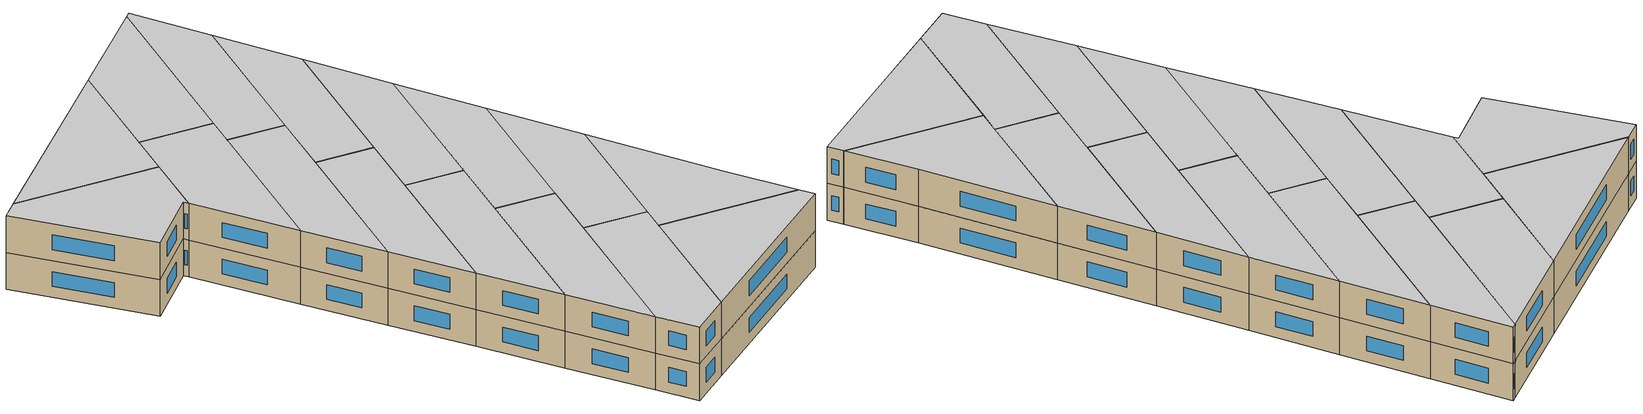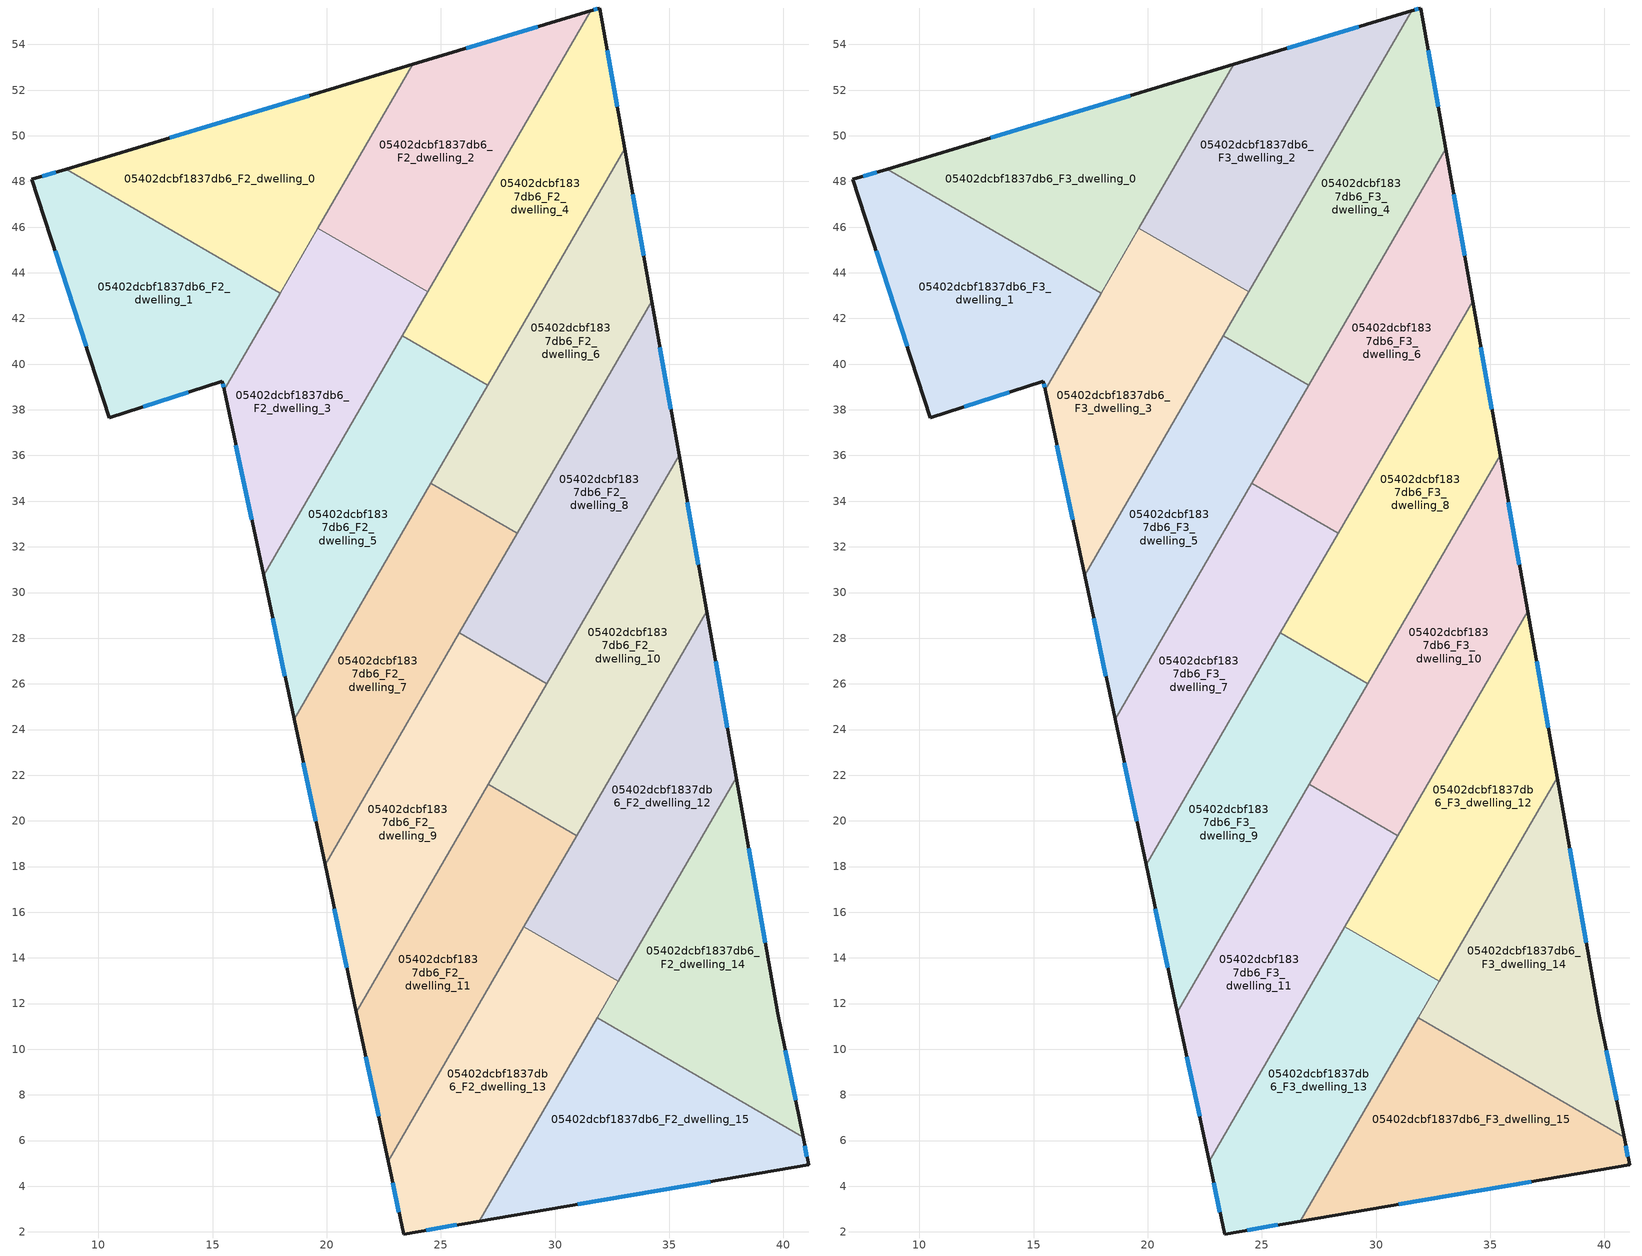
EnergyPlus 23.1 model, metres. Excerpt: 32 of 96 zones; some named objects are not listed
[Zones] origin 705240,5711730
05402dcbf1837db6_F2_dwelling_0
 floor to 05402dcbf1837db6_F1_dwelling_0 (EU_floor_Construction): 23.76,53.12 17.96,43.11 8.59,48.54 z6
 wall outside (EU_wall_Construction): 23.76,53.12 8.59,48.54 z6:9
 wall to 05402dcbf1837db6_F2_dwelling_1 (EU_wall_Construction): 8.59,48.54 17.96,43.11 z6:9
 wall to 05402dcbf1837db6_F2_dwelling_2 (EU_wall_Construction): 19.61,45.95 23.76,53.12 z6:9
 wall to 05402dcbf1837db6_F2_dwelling_3 (EU_wall_Construction): 17.96,43.11 19.61,45.95 z6:9
 window (EU_Window_Construction): 19.22,51.75 13.13,49.91 z6.9:8.1
05402dcbf1837db6_F2_dwelling_1
 floor to 05402dcbf1837db6_F1_dwelling_1 (EU_floor_Construction): 17.96,43.11 15.5,38.87 15.42,39.25 10.47,37.66 7.08,48.09 8.59,48.54 z6
 wall outside (EU_wall_Construction): 8.59,48.54 7.08,48.09 10.47,37.66 15.42,39.25 15.5,38.87 z6:9
 wall to 05402dcbf1837db6_F2_dwelling_3 (EU_wall_Construction): 15.5,38.87 17.96,43.11 z6:9
 window (EU_Window_Construction): 11.96,38.13 13.94,38.77 / 8.1,44.96 9.46,40.78 / 8.14,48.41 7.53,48.22 / 15.45,39.14 15.48,38.99 z6.9:8.1
05402dcbf1837db6_F2_dwelling_10
 floor to 05402dcbf1837db6_F1_dwelling_10 (EU_floor_Construction): 35.43,36.01 36.64,29.17 30.95,19.36 27.07,21.6 z6
 wall outside (EU_wall_Construction): 36.64,29.17 35.43,36.01 z6:9
 wall to 05402dcbf1837db6_F2_dwelling_11 (EU_wall_Construction): 27.07,21.6 30.95,19.36 z6:9
 wall to 05402dcbf1837db6_F2_dwelling_12 (EU_wall_Construction): 30.95,19.36 36.64,29.17 z6:9
 wall to 05402dcbf1837db6_F2_dwelling_8 (EU_wall_Construction): 35.43,36.01 29.63,26.01 z6:9
 wall to 05402dcbf1837db6_F2_dwelling_9 (EU_wall_Construction): 29.63,26.01 27.08,21.6 z6:9
 window (EU_Window_Construction): 36.28,31.22 35.79,33.96 z6.9:8.1
05402dcbf1837db6_F2_dwelling_11
 floor to 05402dcbf1837db6_F1_dwelling_11 (EU_floor_Construction): 30.95,19.36 22.68,5.1 21.3,11.63 27.07,21.6 z6
 wall outside (EU_wall_Construction): 21.3,11.63 22.68,5.1 z6:9
 wall to 05402dcbf1837db6_F2_dwelling_9 (EU_wall_Construction): 27.07,21.6 21.3,11.63 z6:9
 wall to 05402dcbf1837db6_F2_dwelling_13 (EU_wall_Construction): 22.68,5.1 28.63,15.36 z6:9
 wall to 05402dcbf1837db6_F2_dwelling_12 (EU_wall_Construction): 28.63,15.36 30.95,19.35 z6:9
 window (EU_Window_Construction): 21.71,9.67 22.27,7.05 z6.9:8.1
05402dcbf1837db6_F2_dwelling_12
 floor to 05402dcbf1837db6_F1_dwelling_12 (EU_floor_Construction): 36.64,29.17 37.93,21.89 32.76,12.96 28.63,15.36 z6
 wall outside (EU_wall_Construction): 37.93,21.89 36.64,29.17 z6:9
 wall to 05402dcbf1837db6_F2_dwelling_13 (EU_wall_Construction): 28.63,15.36 32.76,12.96 z6:9
 wall to 05402dcbf1837db6_F2_dwelling_14 (EU_wall_Construction): 32.76,12.96 37.93,21.89 z6:9
 window (EU_Window_Construction): 37.54,24.07 37.03,26.99 z6.9:8.1
05402dcbf1837db6_F2_dwelling_13
 floor to 05402dcbf1837db6_F1_dwelling_13 (EU_floor_Construction): 32.76,12.96 26.68,2.47 23.36,1.91 22.68,5.1 28.63,15.36 z6
 wall outside (EU_wall_Construction): 22.68,5.1 23.36,1.91 26.68,2.47 z6:9
 wall to 05402dcbf1837db6_F2_dwelling_15 (EU_wall_Construction): 26.68,2.47 31.83,11.37 z6:9
 wall to 05402dcbf1837db6_F2_dwelling_14 (EU_wall_Construction): 31.83,11.37 32.76,12.96 z6:9
 window (EU_Window_Construction): 22.89,4.14 23.16,2.86 / 24.35,2.08 25.68,2.3 z6.9:8.1
05402dcbf1837db6_F2_dwelling_14
 floor to 05402dcbf1837db6_F1_dwelling_14 (EU_floor_Construction): 37.93,21.89 39.76,11.58 40.86,6.14 31.83,11.37 z6
 wall outside (EU_wall_Construction): 40.86,6.14 39.76,11.58 37.93,21.89 z6:9
 wall to 05402dcbf1837db6_F2_dwelling_15 (EU_wall_Construction): 31.83,11.37 40.86,6.14 z6:9
 window (EU_Window_Construction): 40.53,7.77 40.09,9.95 / 39.21,14.67 38.48,18.8 z6.9:8.1
05402dcbf1837db6_F2_dwelling_15
 floor to 05402dcbf1837db6_F1_dwelling_15 (EU_floor_Construction): 40.86,6.14 41.1,4.93 26.68,2.47 31.83,11.37 z6
 wall outside (EU_wall_Construction): 26.68,2.47 41.1,4.93 40.86,6.14 z6:9
 window (EU_Window_Construction): 41.03,5.29 40.93,5.78 / 30.99,3.21 36.78,4.19 z6.9:8.1
05402dcbf1837db6_F2_dwelling_2
 floor to 05402dcbf1837db6_F1_dwelling_2 (EU_floor_Construction): 31.56,55.48 24.42,43.16 19.61,45.95 23.76,53.12 z6
 wall outside (EU_wall_Construction): 31.56,55.48 23.76,53.12 z6:9
 wall to 05402dcbf1837db6_F2_dwelling_3 (EU_wall_Construction): 19.61,45.95 24.42,43.16 z6:9
 wall to 05402dcbf1837db6_F2_dwelling_4 (EU_wall_Construction): 24.42,43.16 31.56,55.48 z6:9
 window (EU_Window_Construction): 29.23,54.77 26.1,53.83 z6.9:8.1
05402dcbf1837db6_F2_dwelling_3
 floor to 05402dcbf1837db6_F1_dwelling_3 (EU_floor_Construction): 24.42,43.16 17.23,30.75 15.5,38.87 19.61,45.95 z6
 wall outside (EU_wall_Construction): 15.5,38.87 17.23,30.75 z6:9
 wall to 05402dcbf1837db6_F2_dwelling_5 (EU_wall_Construction): 17.23,30.75 23.31,41.24 z6:9
 wall to 05402dcbf1837db6_F2_dwelling_4 (EU_wall_Construction): 23.31,41.24 24.42,43.16 z6:9
 window (EU_Window_Construction): 16.02,36.44 16.71,33.18 z6.9:8.1
05402dcbf1837db6_F2_dwelling_4
 floor to 05402dcbf1837db6_F1_dwelling_4 (EU_floor_Construction): 31.96,55.6 33.05,49.43 27.05,39.07 23.31,41.24 31.56,55.48 z6
 wall outside (EU_wall_Construction): 33.05,49.43 31.96,55.6 31.56,55.48 z6:9
 wall to 05402dcbf1837db6_F2_dwelling_5 (EU_wall_Construction): 23.31,41.24 27.05,39.07 z6:9
 wall to 05402dcbf1837db6_F2_dwelling_6 (EU_wall_Construction): 27.05,39.07 33.05,49.43 z6:9
 window (EU_Window_Construction): 32.72,51.28 32.28,53.75 / 31.84,55.56 31.68,55.51 z6.9:8.1
05402dcbf1837db6_F2_dwelling_5
 floor to 05402dcbf1837db6_F1_dwelling_5 (EU_floor_Construction): 27.05,39.07 18.57,24.45 17.23,30.75 23.31,41.24 z6
 wall outside (EU_wall_Construction): 17.23,30.75 18.57,24.45 z6:9
 wall to 05402dcbf1837db6_F2_dwelling_7 (EU_wall_Construction): 18.57,24.45 24.55,34.78 z6:9
 wall to 05402dcbf1837db6_F2_dwelling_6 (EU_wall_Construction): 24.56,34.78 27.05,39.07 z6:9
 window (EU_Window_Construction): 17.63,28.87 18.17,26.34 z6.9:8.1
05402dcbf1837db6_F2_dwelling_6
 floor to 05402dcbf1837db6_F1_dwelling_6 (EU_floor_Construction): 33.05,49.43 34.23,42.76 28.33,32.59 24.56,34.78 z6
 wall outside (EU_wall_Construction): 34.23,42.76 33.05,49.43 z6:9
 wall to 05402dcbf1837db6_F2_dwelling_7 (EU_wall_Construction): 24.56,34.78 28.33,32.59 z6:9
 wall to 05402dcbf1837db6_F2_dwelling_8 (EU_wall_Construction): 28.33,32.59 34.23,42.76 z6:9
 window (EU_Window_Construction): 33.88,44.76 33.4,47.43 z6.9:8.1
05402dcbf1837db6_F2_dwelling_7
 floor to 05402dcbf1837db6_F1_dwelling_7 (EU_floor_Construction): 28.33,32.59 19.92,18.08 18.57,24.45 24.56,34.78 z6
 wall outside (EU_wall_Construction): 18.57,24.45 19.92,18.08 z6:9
 wall to 05402dcbf1837db6_F2_dwelling_9 (EU_wall_Construction): 19.92,18.08 25.81,28.23 z6:9
 wall to 05402dcbf1837db6_F2_dwelling_8 (EU_wall_Construction): 25.81,28.23 28.33,32.59 z6:9
 window (EU_Window_Construction): 18.98,22.54 19.52,19.99 z6.9:8.1
05402dcbf1837db6_F2_dwelling_8
 floor to 05402dcbf1837db6_F1_dwelling_8 (EU_floor_Construction): 34.23,42.76 35.43,36.01 29.63,26.01 25.81,28.23 z6
 wall outside (EU_wall_Construction): 35.43,36.01 34.23,42.76 z6:9
 wall to 05402dcbf1837db6_F2_dwelling_9 (EU_wall_Construction): 25.81,28.23 29.63,26.01 z6:9
 window (EU_Window_Construction): 35.07,38.03 34.59,40.74 z6.9:8.1
05402dcbf1837db6_F2_dwelling_9
 floor to 05402dcbf1837db6_F1_dwelling_9 (EU_floor_Construction): 29.63,26.01 21.3,11.63 19.92,18.08 25.81,28.23 z6
 wall outside (EU_wall_Construction): 19.92,18.08 21.3,11.63 z6:9
 window (EU_Window_Construction): 20.33,16.15 20.88,13.56 z6.9:8.1
05402dcbf1837db6_F3_dwelling_0
 floor to 05402dcbf1837db6_F2_dwelling_0 (EU_floor_Construction): 23.76,53.12 17.96,43.11 8.59,48.54 z9
 wall outside (EU_wall_Construction): 23.76,53.12 8.59,48.54 z9:12
 wall to 05402dcbf1837db6_F3_dwelling_1 (EU_wall_Construction): 8.59,48.54 17.96,43.11 z9:12
 wall to 05402dcbf1837db6_F3_dwelling_2 (EU_wall_Construction): 19.61,45.95 23.76,53.12 z9:12
 wall to 05402dcbf1837db6_F3_dwelling_3 (EU_wall_Construction): 17.96,43.11 19.61,45.95 z9:12
 window (EU_Window_Construction): 19.22,51.75 13.13,49.91 z9.9:11.1
 ceiling to 05402dcbf1837db6_F4_dwelling_0 (EU_floor_Construction): 17.96,43.11 23.76,53.12 8.59,48.54 z12
05402dcbf1837db6_F3_dwelling_1
 floor to 05402dcbf1837db6_F2_dwelling_1 (EU_floor_Construction): 17.96,43.11 15.5,38.87 15.42,39.25 10.47,37.66 7.08,48.09 8.59,48.54 z9
 wall outside (EU_wall_Construction): 8.59,48.54 7.08,48.09 10.47,37.66 15.42,39.25 15.5,38.87 z9:12
 wall to 05402dcbf1837db6_F3_dwelling_3 (EU_wall_Construction): 15.5,38.87 17.96,43.11 z9:12
 window (EU_Window_Construction): 11.96,38.13 13.94,38.77 / 8.1,44.96 9.46,40.78 / 8.14,48.41 7.53,48.22 / 15.45,39.14 15.48,38.99 z9.9:11.1
 ceiling to 05402dcbf1837db6_F4_dwelling_1 (EU_floor_Construction): 15.5,38.87 17.96,43.11 8.59,48.54 7.08,48.09 10.47,37.66 15.42,39.25 z12
05402dcbf1837db6_F3_dwelling_10
 floor to 05402dcbf1837db6_F2_dwelling_10 (EU_floor_Construction): 35.43,36.01 36.64,29.17 30.95,19.36 27.07,21.6 z9
 wall outside (EU_wall_Construction): 36.64,29.17 35.43,36.01 z9:12
 wall to 05402dcbf1837db6_F3_dwelling_11 (EU_wall_Construction): 27.07,21.6 30.95,19.36 z9:12
 wall to 05402dcbf1837db6_F3_dwelling_12 (EU_wall_Construction): 30.95,19.36 36.64,29.17 z9:12
 wall to 05402dcbf1837db6_F3_dwelling_8 (EU_wall_Construction): 35.43,36.01 29.63,26.01 z9:12
 wall to 05402dcbf1837db6_F3_dwelling_9 (EU_wall_Construction): 29.63,26.01 27.08,21.6 z9:12
 window (EU_Window_Construction): 36.28,31.22 35.79,33.96 z9.9:11.1
 ceiling to 05402dcbf1837db6_F4_dwelling_10 (EU_floor_Construction): 30.95,19.36 36.64,29.17 35.43,36.01 27.07,21.6 z12
05402dcbf1837db6_F3_dwelling_11
 floor to 05402dcbf1837db6_F2_dwelling_11 (EU_floor_Construction): 30.95,19.36 22.68,5.1 21.3,11.63 27.07,21.6 z9
 wall outside (EU_wall_Construction): 21.3,11.63 22.68,5.1 z9:12
 wall to 05402dcbf1837db6_F3_dwelling_9 (EU_wall_Construction): 27.07,21.6 21.3,11.63 z9:12
 wall to 05402dcbf1837db6_F3_dwelling_13 (EU_wall_Construction): 22.68,5.1 28.63,15.36 z9:12
 wall to 05402dcbf1837db6_F3_dwelling_12 (EU_wall_Construction): 28.63,15.36 30.95,19.35 z9:12
 window (EU_Window_Construction): 21.71,9.67 22.27,7.05 z9.9:11.1
 ceiling to 05402dcbf1837db6_F4_dwelling_11 (EU_floor_Construction): 22.68,5.1 30.95,19.36 27.07,21.6 21.3,11.63 z12
05402dcbf1837db6_F3_dwelling_12
 floor to 05402dcbf1837db6_F2_dwelling_12 (EU_floor_Construction): 36.64,29.17 37.93,21.89 32.76,12.96 28.63,15.36 z9
 wall outside (EU_wall_Construction): 37.93,21.89 36.64,29.17 z9:12
 wall to 05402dcbf1837db6_F3_dwelling_13 (EU_wall_Construction): 28.63,15.36 32.76,12.96 z9:12
 wall to 05402dcbf1837db6_F3_dwelling_14 (EU_wall_Construction): 32.76,12.96 37.93,21.89 z9:12
 window (EU_Window_Construction): 37.54,24.07 37.03,26.99 z9.9:11.1
 ceiling to 05402dcbf1837db6_F4_dwelling_12 (EU_floor_Construction): 32.76,12.96 37.93,21.89 36.64,29.17 28.63,15.36 z12
05402dcbf1837db6_F3_dwelling_13
 floor to 05402dcbf1837db6_F2_dwelling_13 (EU_floor_Construction): 32.76,12.96 26.68,2.47 23.36,1.91 22.68,5.1 28.63,15.36 z9
 wall outside (EU_wall_Construction): 22.68,5.1 23.36,1.91 26.68,2.47 z9:12
 wall to 05402dcbf1837db6_F3_dwelling_15 (EU_wall_Construction): 26.68,2.47 31.83,11.37 z9:12
 wall to 05402dcbf1837db6_F3_dwelling_14 (EU_wall_Construction): 31.83,11.37 32.76,12.96 z9:12
 window (EU_Window_Construction): 22.89,4.14 23.16,2.86 / 24.35,2.08 25.68,2.3 z9.9:11.1
 ceiling to 05402dcbf1837db6_F4_dwelling_13 (EU_floor_Construction): 26.68,2.47 32.76,12.96 28.63,15.36 22.68,5.1 23.36,1.91 z12
05402dcbf1837db6_F3_dwelling_14
 floor to 05402dcbf1837db6_F2_dwelling_14 (EU_floor_Construction): 37.93,21.89 39.76,11.58 40.86,6.14 31.83,11.37 z9
 wall outside (EU_wall_Construction): 40.86,6.14 39.76,11.58 37.93,21.89 z9:12
 wall to 05402dcbf1837db6_F3_dwelling_15 (EU_wall_Construction): 31.83,11.37 40.86,6.14 z9:12
 window (EU_Window_Construction): 40.53,7.77 40.09,9.95 / 39.21,14.67 38.48,18.8 z9.9:11.1
 ceiling to 05402dcbf1837db6_F4_dwelling_14 (EU_floor_Construction): 40.86,6.14 39.76,11.58 37.93,21.89 31.83,11.37 z12
05402dcbf1837db6_F3_dwelling_15
 floor to 05402dcbf1837db6_F2_dwelling_15 (EU_floor_Construction): 40.86,6.14 41.1,4.93 26.68,2.47 31.83,11.37 z9
 wall outside (EU_wall_Construction): 26.68,2.47 41.1,4.93 40.86,6.14 z9:12
 window (EU_Window_Construction): 41.03,5.29 40.93,5.78 / 30.99,3.21 36.78,4.19 z9.9:11.1
 ceiling to 05402dcbf1837db6_F4_dwelling_15 (EU_floor_Construction): 41.1,4.93 40.86,6.14 31.83,11.37 26.68,2.47 z12
05402dcbf1837db6_F3_dwelling_2
 floor to 05402dcbf1837db6_F2_dwelling_2 (EU_floor_Construction): 31.56,55.48 24.42,43.16 19.61,45.95 23.76,53.12 z9
 wall outside (EU_wall_Construction): 31.56,55.48 23.76,53.12 z9:12
 wall to 05402dcbf1837db6_F3_dwelling_3 (EU_wall_Construction): 19.61,45.95 24.42,43.16 z9:12
 wall to 05402dcbf1837db6_F3_dwelling_4 (EU_wall_Construction): 24.42,43.16 31.56,55.48 z9:12
 window (EU_Window_Construction): 29.23,54.77 26.1,53.83 z9.9:11.1
 ceiling to 05402dcbf1837db6_F4_dwelling_2 (EU_floor_Construction): 24.42,43.16 31.56,55.48 23.76,53.12 19.61,45.95 z12
05402dcbf1837db6_F3_dwelling_3
 floor to 05402dcbf1837db6_F2_dwelling_3 (EU_floor_Construction): 24.42,43.16 17.23,30.75 15.5,38.87 19.61,45.95 z9
 wall outside (EU_wall_Construction): 15.5,38.87 17.23,30.75 z9:12
 wall to 05402dcbf1837db6_F3_dwelling_5 (EU_wall_Construction): 17.23,30.75 23.31,41.24 z9:12
 wall to 05402dcbf1837db6_F3_dwelling_4 (EU_wall_Construction): 23.31,41.24 24.42,43.16 z9:12
 window (EU_Window_Construction): 16.02,36.44 16.71,33.18 z9.9:11.1
 ceiling to 05402dcbf1837db6_F4_dwelling_3 (EU_floor_Construction): 17.23,30.75 24.42,43.16 19.61,45.95 15.5,38.87 z12
05402dcbf1837db6_F3_dwelling_4
 floor to 05402dcbf1837db6_F2_dwelling_4 (EU_floor_Construction): 31.96,55.6 33.05,49.43 27.05,39.07 23.31,41.24 31.56,55.48 z9
 wall outside (EU_wall_Construction): 33.05,49.43 31.96,55.6 31.56,55.48 z9:12
 wall to 05402dcbf1837db6_F3_dwelling_5 (EU_wall_Construction): 23.31,41.24 27.05,39.07 z9:12
 wall to 05402dcbf1837db6_F3_dwelling_6 (EU_wall_Construction): 27.05,39.07 33.05,49.43 z9:12
 window (EU_Window_Construction): 32.72,51.28 32.28,53.75 / 31.84,55.56 31.68,55.51 z9.9:11.1
 ceiling to 05402dcbf1837db6_F4_dwelling_4 (EU_floor_Construction): 27.05,39.07 33.05,49.43 31.96,55.6 31.56,55.48 23.31,41.24 z12
05402dcbf1837db6_F3_dwelling_5
 floor to 05402dcbf1837db6_F2_dwelling_5 (EU_floor_Construction): 27.05,39.07 18.57,24.45 17.23,30.75 23.31,41.24 z9
 wall outside (EU_wall_Construction): 17.23,30.75 18.57,24.45 z9:12
 wall to 05402dcbf1837db6_F3_dwelling_7 (EU_wall_Construction): 18.57,24.45 24.55,34.78 z9:12
 wall to 05402dcbf1837db6_F3_dwelling_6 (EU_wall_Construction): 24.56,34.78 27.05,39.07 z9:12
 window (EU_Window_Construction): 17.63,28.87 18.17,26.34 z9.9:11.1
 ceiling to 05402dcbf1837db6_F4_dwelling_5 (EU_floor_Construction): 18.57,24.45 27.05,39.07 23.31,41.24 17.23,30.75 z12
05402dcbf1837db6_F3_dwelling_6
 floor to 05402dcbf1837db6_F2_dwelling_6 (EU_floor_Construction): 33.05,49.43 34.23,42.76 28.33,32.59 24.56,34.78 z9
 wall outside (EU_wall_Construction): 34.23,42.76 33.05,49.43 z9:12
 wall to 05402dcbf1837db6_F3_dwelling_7 (EU_wall_Construction): 24.56,34.78 28.33,32.59 z9:12
 wall to 05402dcbf1837db6_F3_dwelling_8 (EU_wall_Construction): 28.33,32.59 34.23,42.76 z9:12
 window (EU_Window_Construction): 33.88,44.76 33.4,47.43 z9.9:11.1
 ceiling to 05402dcbf1837db6_F4_dwelling_6 (EU_floor_Construction): 28.33,32.59 34.23,42.76 33.05,49.43 24.56,34.78 z12
05402dcbf1837db6_F3_dwelling_7
 floor to 05402dcbf1837db6_F2_dwelling_7 (EU_floor_Construction): 28.33,32.59 19.92,18.08 18.57,24.45 24.56,34.78 z9
 wall outside (EU_wall_Construction): 18.57,24.45 19.92,18.08 z9:12
 wall to 05402dcbf1837db6_F3_dwelling_9 (EU_wall_Construction): 19.92,18.08 25.81,28.23 z9:12
 wall to 05402dcbf1837db6_F3_dwelling_8 (EU_wall_Construction): 25.81,28.23 28.33,32.59 z9:12
 window (EU_Window_Construction): 18.98,22.54 19.52,19.99 z9.9:11.1
 ceiling to 05402dcbf1837db6_F4_dwelling_7 (EU_floor_Construction): 19.92,18.08 28.33,32.59 24.56,34.78 18.57,24.45 z12
05402dcbf1837db6_F3_dwelling_8
 floor to 05402dcbf1837db6_F2_dwelling_8 (EU_floor_Construction): 34.23,42.76 35.43,36.01 29.63,26.01 25.81,28.23 z9
 wall outside (EU_wall_Construction): 35.43,36.01 34.23,42.76 z9:12
 wall to 05402dcbf1837db6_F3_dwelling_9 (EU_wall_Construction): 25.81,28.23 29.63,26.01 z9:12
 window (EU_Window_Construction): 35.07,38.03 34.59,40.74 z9.9:11.1
 ceiling to 05402dcbf1837db6_F4_dwelling_8 (EU_floor_Construction): 29.63,26.01 35.43,36.01 34.23,42.76 25.81,28.23 z12
05402dcbf1837db6_F3_dwelling_9
 floor to 05402dcbf1837db6_F2_dwelling_9 (EU_floor_Construction): 29.63,26.01 21.3,11.63 19.92,18.08 25.81,28.23 z9
 wall outside (EU_wall_Construction): 19.92,18.08 21.3,11.63 z9:12
 window (EU_Window_Construction): 20.33,16.15 20.88,13.56 z9.9:11.1
 ceiling to 05402dcbf1837db6_F4_dwelling_9 (EU_floor_Construction): 21.3,11.63 29.63,26.01 25.81,28.23 19.92,18.08 z12
[Building]
EU S2 Campaign: North Axis=0; Terrain=City; Solar Distribution=FullExterior
[Site:Location]
London: Latitude=51.5; Longitude=-0.5; Time Zone=0; Elevation=25
[SizingPeriod:WeatherFileDays]
AnnualSizingPeriod: Begin Month=1; Begin Day of Month=1; End Month=12; End Day of Month=31; Day of Week for Start Day=Monday; Use Weather File Daylight Saving Period=No; Use Weather File Rain and Snow Indicators=No
[MATERIAL]
EU_InternalMass_Material: Roughness=MediumRough; Thickness=0.1; Conductivity=1; Density=1800; Specific Heat=900; Thermal Absorptance=0.9; Solar Absorptance=0.7; Visible Absorptance=0.7
[MATERIAL:NOMASS] Roughness=MediumRough; Thermal Absorptance=0.9; Solar Absorptance=0.7; Visible Absorptance=0.7
Name | Thermal Resistance
EU_wall_NoMass | 1.04674
EU_floor_NoMass | 2.04616
[WINDOWMATERIAL:SIMPLEGLAZINGSYSTEM]
EU_Window_SimpleGlazing: UFactor=4.25843; Solar Heat Gain Coefficient=0.85; Visible Transmittance=0.85
[CONSTRUCTION]
EU_wall_Construction: EU_wall_NoMass
EU_floor_Construction: EU_floor_NoMass
EU_Window_Construction: EU_Window_SimpleGlazing
EU_InternalMass_Construction: EU_InternalMass_Material
[ZONE] Type=1; Multiplier=1; Ceiling Height=autocalculate; Floor Area=autocalculate; Part of Total Floor Area=Yes
Name | Volume
05402dcbf1837db6_F2_dwelling_0; 05402dcbf1837db6_F3_dwelling_0 | 188.039
05402dcbf1837db6_F2_dwelling_1; 05402dcbf1837db6_F3_dwelling_1 | 188.036
05402dcbf1837db6_F2_dwelling_10; 05402dcbf1837db6_F3_dwelling_10 | 188.028
05402dcbf1837db6_F2_dwelling_11; 05402dcbf1837db6_F3_dwelling_11 | 188.054
05402dcbf1837db6_F2_dwelling_12; 05402dcbf1837db6_F3_dwelling_12 | 188.064
05402dcbf1837db6_F2_dwelling_13; 05402dcbf1837db6_F3_dwelling_13 | 188.055
05402dcbf1837db6_F2_dwelling_14; 05402dcbf1837db6_F3_dwelling_14 | 188.04
05402dcbf1837db6_F2_dwelling_15; 05402dcbf1837db6_F3_dwelling_15 | 188.013
05402dcbf1837db6_F2_dwelling_2; 05402dcbf1837db6_F3_dwelling_2 | 188.06
05402dcbf1837db6_F2_dwelling_3; 05402dcbf1837db6_F3_dwelling_3 | 188.057
05402dcbf1837db6_F2_dwelling_4; 05402dcbf1837db6_F3_dwelling_4; 05402dcbf1837db6_F2_dwelling_8; 05402dcbf1837db6_F3_dwelling_8 | 188.038
05402dcbf1837db6_F2_dwelling_5; 05402dcbf1837db6_F3_dwelling_5 | 188.043
05402dcbf1837db6_F2_dwelling_6; 05402dcbf1837db6_F3_dwelling_6 | 188.016
05402dcbf1837db6_F2_dwelling_7; 05402dcbf1837db6_F3_dwelling_7 | 188.009
05402dcbf1837db6_F2_dwelling_9; 05402dcbf1837db6_F3_dwelling_9 | 188.031
[INTERNALMASS] Construction=EU_InternalMass_Construction
Name | Zone or ZoneList | Surface Area
05402dcbf1837db6_F2_dwelling_0_EU_InternalMass | 05402dcbf1837db6_F2_dwelling_0 | 62.6789
05402dcbf1837db6_F2_dwelling_1_EU_InternalMass | 05402dcbf1837db6_F2_dwelling_1 | 62.6802
05402dcbf1837db6_F2_dwelling_2_EU_InternalMass | 05402dcbf1837db6_F2_dwelling_2 | 62.6872
05402dcbf1837db6_F2_dwelling_3_EU_InternalMass | 05402dcbf1837db6_F2_dwelling_3 | 62.6852
05402dcbf1837db6_F2_dwelling_4_EU_InternalMass | 05402dcbf1837db6_F2_dwelling_4 | 62.6806
05402dcbf1837db6_F2_dwelling_5_EU_InternalMass | 05402dcbf1837db6_F2_dwelling_5 | 62.6834
05402dcbf1837db6_F2_dwelling_6_EU_InternalMass | 05402dcbf1837db6_F2_dwelling_6 | 62.6712
05402dcbf1837db6_F2_dwelling_7_EU_InternalMass | 05402dcbf1837db6_F2_dwelling_7 | 62.6701
05402dcbf1837db6_F2_dwelling_8_EU_InternalMass | 05402dcbf1837db6_F2_dwelling_8 | 62.6794
05402dcbf1837db6_F2_dwelling_9_EU_InternalMass | 05402dcbf1837db6_F2_dwelling_9 | 62.6749
05402dcbf1837db6_F2_dwelling_10_EU_InternalMass | 05402dcbf1837db6_F2_dwelling_10 | 62.6774
05402dcbf1837db6_F2_dwelling_11_EU_InternalMass | 05402dcbf1837db6_F2_dwelling_11 | 62.6853
05402dcbf1837db6_F2_dwelling_12_EU_InternalMass | 05402dcbf1837db6_F2_dwelling_12 | 62.6889
05402dcbf1837db6_F2_dwelling_13_EU_InternalMass | 05402dcbf1837db6_F2_dwelling_13 | 62.6853
05402dcbf1837db6_F2_dwelling_14_EU_InternalMass | 05402dcbf1837db6_F2_dwelling_14 | 62.6798
05402dcbf1837db6_F2_dwelling_15_EU_InternalMass | 05402dcbf1837db6_F2_dwelling_15 | 62.6748
05402dcbf1837db6_F3_dwelling_0_EU_InternalMass | 05402dcbf1837db6_F3_dwelling_0 | 62.6789
05402dcbf1837db6_F3_dwelling_1_EU_InternalMass | 05402dcbf1837db6_F3_dwelling_1 | 62.6802
05402dcbf1837db6_F3_dwelling_2_EU_InternalMass | 05402dcbf1837db6_F3_dwelling_2 | 62.6872
05402dcbf1837db6_F3_dwelling_3_EU_InternalMass | 05402dcbf1837db6_F3_dwelling_3 | 62.6852
05402dcbf1837db6_F3_dwelling_4_EU_InternalMass | 05402dcbf1837db6_F3_dwelling_4 | 62.6806
05402dcbf1837db6_F3_dwelling_5_EU_InternalMass | 05402dcbf1837db6_F3_dwelling_5 | 62.6834
05402dcbf1837db6_F3_dwelling_6_EU_InternalMass | 05402dcbf1837db6_F3_dwelling_6 | 62.6712
05402dcbf1837db6_F3_dwelling_7_EU_InternalMass | 05402dcbf1837db6_F3_dwelling_7 | 62.6701
05402dcbf1837db6_F3_dwelling_8_EU_InternalMass | 05402dcbf1837db6_F3_dwelling_8 | 62.6794
05402dcbf1837db6_F3_dwelling_9_EU_InternalMass | 05402dcbf1837db6_F3_dwelling_9 | 62.6749
05402dcbf1837db6_F3_dwelling_10_EU_InternalMass | 05402dcbf1837db6_F3_dwelling_10 | 62.6774
05402dcbf1837db6_F3_dwelling_11_EU_InternalMass | 05402dcbf1837db6_F3_dwelling_11 | 62.6853
05402dcbf1837db6_F3_dwelling_12_EU_InternalMass | 05402dcbf1837db6_F3_dwelling_12 | 62.6889
05402dcbf1837db6_F3_dwelling_13_EU_InternalMass | 05402dcbf1837db6_F3_dwelling_13 | 62.6853
05402dcbf1837db6_F3_dwelling_14_EU_InternalMass | 05402dcbf1837db6_F3_dwelling_14 | 62.6798
05402dcbf1837db6_F3_dwelling_15_EU_InternalMass | 05402dcbf1837db6_F3_dwelling_15 | 62.6748
[OTHEREQUIPMENT] Fuel Type=Electricity; Design Level Calculation Method=Watts/Area; Power per Zone Floor Area=1; Fraction Latent=0; Fraction Radiant=0; Fraction Lost=0; Carbon Dioxide Generation Rate=0; EndUse Subcategory=EU_Step8_InternalGains
Name | Zone or ZoneList or Space or SpaceList | Schedule
EU_Step8_InternalGain_05402dcbf1837db6_F2_dwelling_0_f000 | 05402dcbf1837db6_F2_dwelling_0 | EU_Step8_GainSchedule_05402dcbf1837db6_F2_dwelling_0_f000
EU_Step8_InternalGain_05402dcbf1837db6_F2_dwelling_1_f000 | 05402dcbf1837db6_F2_dwelling_1 | EU_Step8_GainSchedule_05402dcbf1837db6_F2_dwelling_1_f000
EU_Step8_InternalGain_05402dcbf1837db6_F2_dwelling_2_f000 | 05402dcbf1837db6_F2_dwelling_2 | EU_Step8_GainSchedule_05402dcbf1837db6_F2_dwelling_2_f000
EU_Step8_InternalGain_05402dcbf1837db6_F2_dwelling_3_f000 | 05402dcbf1837db6_F2_dwelling_3 | EU_Step8_GainSchedule_05402dcbf1837db6_F2_dwelling_3_f000
EU_Step8_InternalGain_05402dcbf1837db6_F2_dwelling_4_f000 | 05402dcbf1837db6_F2_dwelling_4 | EU_Step8_GainSchedule_05402dcbf1837db6_F2_dwelling_4_f000
EU_Step8_InternalGain_05402dcbf1837db6_F2_dwelling_5_f000 | 05402dcbf1837db6_F2_dwelling_5 | EU_Step8_GainSchedule_05402dcbf1837db6_F2_dwelling_5_f000
EU_Step8_InternalGain_05402dcbf1837db6_F2_dwelling_6_f000 | 05402dcbf1837db6_F2_dwelling_6 | EU_Step8_GainSchedule_05402dcbf1837db6_F2_dwelling_6_f000
EU_Step8_InternalGain_05402dcbf1837db6_F2_dwelling_7_f000 | 05402dcbf1837db6_F2_dwelling_7 | EU_Step8_GainSchedule_05402dcbf1837db6_F2_dwelling_7_f000
EU_Step8_InternalGain_05402dcbf1837db6_F2_dwelling_8_f000 | 05402dcbf1837db6_F2_dwelling_8 | EU_Step8_GainSchedule_05402dcbf1837db6_F2_dwelling_8_f000
EU_Step8_InternalGain_05402dcbf1837db6_F2_dwelling_9_f000 | 05402dcbf1837db6_F2_dwelling_9 | EU_Step8_GainSchedule_05402dcbf1837db6_F2_dwelling_9_f000
EU_Step8_InternalGain_05402dcbf1837db6_F2_dwelling_10_f000 | 05402dcbf1837db6_F2_dwelling_10 | EU_Step8_GainSchedule_05402dcbf1837db6_F2_dwelling_10_f000
EU_Step8_InternalGain_05402dcbf1837db6_F2_dwelling_11_f000 | 05402dcbf1837db6_F2_dwelling_11 | EU_Step8_GainSchedule_05402dcbf1837db6_F2_dwelling_11_f000
EU_Step8_InternalGain_05402dcbf1837db6_F2_dwelling_12_f000 | 05402dcbf1837db6_F2_dwelling_12 | EU_Step8_GainSchedule_05402dcbf1837db6_F2_dwelling_12_f000
EU_Step8_InternalGain_05402dcbf1837db6_F2_dwelling_13_f000 | 05402dcbf1837db6_F2_dwelling_13 | EU_Step8_GainSchedule_05402dcbf1837db6_F2_dwelling_13_f000
EU_Step8_InternalGain_05402dcbf1837db6_F2_dwelling_14_f000 | 05402dcbf1837db6_F2_dwelling_14 | EU_Step8_GainSchedule_05402dcbf1837db6_F2_dwelling_14_f000
EU_Step8_InternalGain_05402dcbf1837db6_F2_dwelling_15_f000 | 05402dcbf1837db6_F2_dwelling_15 | EU_Step8_GainSchedule_05402dcbf1837db6_F2_dwelling_15_f000
EU_Step8_InternalGain_05402dcbf1837db6_F3_dwelling_0_f000 | 05402dcbf1837db6_F3_dwelling_0 | EU_Step8_GainSchedule_05402dcbf1837db6_F3_dwelling_0_f000
EU_Step8_InternalGain_05402dcbf1837db6_F3_dwelling_1_f000 | 05402dcbf1837db6_F3_dwelling_1 | EU_Step8_GainSchedule_05402dcbf1837db6_F3_dwelling_1_f000
EU_Step8_InternalGain_05402dcbf1837db6_F3_dwelling_2_f000 | 05402dcbf1837db6_F3_dwelling_2 | EU_Step8_GainSchedule_05402dcbf1837db6_F3_dwelling_2_f000
EU_Step8_InternalGain_05402dcbf1837db6_F3_dwelling_3_f000 | 05402dcbf1837db6_F3_dwelling_3 | EU_Step8_GainSchedule_05402dcbf1837db6_F3_dwelling_3_f000
EU_Step8_InternalGain_05402dcbf1837db6_F3_dwelling_4_f000 | 05402dcbf1837db6_F3_dwelling_4 | EU_Step8_GainSchedule_05402dcbf1837db6_F3_dwelling_4_f000
EU_Step8_InternalGain_05402dcbf1837db6_F3_dwelling_5_f000 | 05402dcbf1837db6_F3_dwelling_5 | EU_Step8_GainSchedule_05402dcbf1837db6_F3_dwelling_5_f000
EU_Step8_InternalGain_05402dcbf1837db6_F3_dwelling_6_f000 | 05402dcbf1837db6_F3_dwelling_6 | EU_Step8_GainSchedule_05402dcbf1837db6_F3_dwelling_6_f000
EU_Step8_InternalGain_05402dcbf1837db6_F3_dwelling_7_f000 | 05402dcbf1837db6_F3_dwelling_7 | EU_Step8_GainSchedule_05402dcbf1837db6_F3_dwelling_7_f000
EU_Step8_InternalGain_05402dcbf1837db6_F3_dwelling_8_f000 | 05402dcbf1837db6_F3_dwelling_8 | EU_Step8_GainSchedule_05402dcbf1837db6_F3_dwelling_8_f000
EU_Step8_InternalGain_05402dcbf1837db6_F3_dwelling_9_f000 | 05402dcbf1837db6_F3_dwelling_9 | EU_Step8_GainSchedule_05402dcbf1837db6_F3_dwelling_9_f000
EU_Step8_InternalGain_05402dcbf1837db6_F3_dwelling_10_f000 | 05402dcbf1837db6_F3_dwelling_10 | EU_Step8_GainSchedule_05402dcbf1837db6_F3_dwelling_10_f000
EU_Step8_InternalGain_05402dcbf1837db6_F3_dwelling_11_f000 | 05402dcbf1837db6_F3_dwelling_11 | EU_Step8_GainSchedule_05402dcbf1837db6_F3_dwelling_11_f000
EU_Step8_InternalGain_05402dcbf1837db6_F3_dwelling_12_f000 | 05402dcbf1837db6_F3_dwelling_12 | EU_Step8_GainSchedule_05402dcbf1837db6_F3_dwelling_12_f000
EU_Step8_InternalGain_05402dcbf1837db6_F3_dwelling_13_f000 | 05402dcbf1837db6_F3_dwelling_13 | EU_Step8_GainSchedule_05402dcbf1837db6_F3_dwelling_13_f000
EU_Step8_InternalGain_05402dcbf1837db6_F3_dwelling_14_f000 | 05402dcbf1837db6_F3_dwelling_14 | EU_Step8_GainSchedule_05402dcbf1837db6_F3_dwelling_14_f000
EU_Step8_InternalGain_05402dcbf1837db6_F3_dwelling_15_f000 | 05402dcbf1837db6_F3_dwelling_15 | EU_Step8_GainSchedule_05402dcbf1837db6_F3_dwelling_15_f000
[ZONEVENTILATION:DESIGNFLOWRATE] Schedule=EU_AlwaysOn; Design Flow Rate Calculation Method=AirChanges/Hour; Air Changes per Hour=0.488719; Ventilation Type=Natural; Fan Pressure Rise=0; Fan Total Efficiency=1; Constant Term Coefficient=1; Temperature Term Coefficient=0; Velocity Term Coefficient=0; Velocity Squared Term Coefficient=0; Minimum Indoor Temperature=-100; Maximum Indoor Temperature=100; Delta Temperature=-100; Minimum Outdoor Temperature=-100; Maximum Outdoor Temperature=100; Maximum Wind Speed=40
Name | Zone or ZoneList or Space or SpaceList
EU_ConstantAir_05402dcbf1837db6_F2_dwelling_0 | 05402dcbf1837db6_F2_dwelling_0
EU_ConstantAir_05402dcbf1837db6_F2_dwelling_1 | 05402dcbf1837db6_F2_dwelling_1
EU_ConstantAir_05402dcbf1837db6_F2_dwelling_2 | 05402dcbf1837db6_F2_dwelling_2
EU_ConstantAir_05402dcbf1837db6_F2_dwelling_3 | 05402dcbf1837db6_F2_dwelling_3
EU_ConstantAir_05402dcbf1837db6_F2_dwelling_4 | 05402dcbf1837db6_F2_dwelling_4
EU_ConstantAir_05402dcbf1837db6_F2_dwelling_5 | 05402dcbf1837db6_F2_dwelling_5
EU_ConstantAir_05402dcbf1837db6_F2_dwelling_6 | 05402dcbf1837db6_F2_dwelling_6
EU_ConstantAir_05402dcbf1837db6_F2_dwelling_7 | 05402dcbf1837db6_F2_dwelling_7
EU_ConstantAir_05402dcbf1837db6_F2_dwelling_8 | 05402dcbf1837db6_F2_dwelling_8
EU_ConstantAir_05402dcbf1837db6_F2_dwelling_9 | 05402dcbf1837db6_F2_dwelling_9
EU_ConstantAir_05402dcbf1837db6_F2_dwelling_10 | 05402dcbf1837db6_F2_dwelling_10
EU_ConstantAir_05402dcbf1837db6_F2_dwelling_11 | 05402dcbf1837db6_F2_dwelling_11
EU_ConstantAir_05402dcbf1837db6_F2_dwelling_12 | 05402dcbf1837db6_F2_dwelling_12
EU_ConstantAir_05402dcbf1837db6_F2_dwelling_13 | 05402dcbf1837db6_F2_dwelling_13
EU_ConstantAir_05402dcbf1837db6_F2_dwelling_14 | 05402dcbf1837db6_F2_dwelling_14
EU_ConstantAir_05402dcbf1837db6_F2_dwelling_15 | 05402dcbf1837db6_F2_dwelling_15
EU_ConstantAir_05402dcbf1837db6_F3_dwelling_0 | 05402dcbf1837db6_F3_dwelling_0
EU_ConstantAir_05402dcbf1837db6_F3_dwelling_1 | 05402dcbf1837db6_F3_dwelling_1
EU_ConstantAir_05402dcbf1837db6_F3_dwelling_2 | 05402dcbf1837db6_F3_dwelling_2
EU_ConstantAir_05402dcbf1837db6_F3_dwelling_3 | 05402dcbf1837db6_F3_dwelling_3
EU_ConstantAir_05402dcbf1837db6_F3_dwelling_4 | 05402dcbf1837db6_F3_dwelling_4
EU_ConstantAir_05402dcbf1837db6_F3_dwelling_5 | 05402dcbf1837db6_F3_dwelling_5
EU_ConstantAir_05402dcbf1837db6_F3_dwelling_6 | 05402dcbf1837db6_F3_dwelling_6
EU_ConstantAir_05402dcbf1837db6_F3_dwelling_7 | 05402dcbf1837db6_F3_dwelling_7
EU_ConstantAir_05402dcbf1837db6_F3_dwelling_8 | 05402dcbf1837db6_F3_dwelling_8
EU_ConstantAir_05402dcbf1837db6_F3_dwelling_9 | 05402dcbf1837db6_F3_dwelling_9
EU_ConstantAir_05402dcbf1837db6_F3_dwelling_10 | 05402dcbf1837db6_F3_dwelling_10
EU_ConstantAir_05402dcbf1837db6_F3_dwelling_11 | 05402dcbf1837db6_F3_dwelling_11
EU_ConstantAir_05402dcbf1837db6_F3_dwelling_12 | 05402dcbf1837db6_F3_dwelling_12
EU_ConstantAir_05402dcbf1837db6_F3_dwelling_13 | 05402dcbf1837db6_F3_dwelling_13
EU_ConstantAir_05402dcbf1837db6_F3_dwelling_14 | 05402dcbf1837db6_F3_dwelling_14
EU_ConstantAir_05402dcbf1837db6_F3_dwelling_15 | 05402dcbf1837db6_F3_dwelling_15
[HVACTEMPLATE:THERMOSTAT] Constant Heating Setpoint=20; Constant Cooling Setpoint=50
EU_HeatOnly_05402dcbf1837db6_F2_dwelling_8; EU_HeatOnly_05402dcbf1837db6_F2_dwelling_9; EU_HeatOnly_05402dcbf1837db6_F2_dwelling_10; EU_HeatOnly_05402dcbf1837db6_F2_dwelling_11; EU_HeatOnly_05402dcbf1837db6_F2_dwelling_12; EU_HeatOnly_05402dcbf1837db6_F2_dwelling_13; EU_HeatOnly_05402dcbf1837db6_F2_dwelling_14; EU_HeatOnly_05402dcbf1837db6_F2_dwelling_15; EU_HeatOnly_05402dcbf1837db6_F3_dwelling_0; EU_HeatOnly_05402dcbf1837db6_F3_dwelling_1; EU_HeatOnly_05402dcbf1837db6_F3_dwelling_2; EU_HeatOnly_05402dcbf1837db6_F3_dwelling_3; EU_HeatOnly_05402dcbf1837db6_F3_dwelling_4; EU_HeatOnly_05402dcbf1837db6_F3_dwelling_5; EU_HeatOnly_05402dcbf1837db6_F3_dwelling_6; EU_HeatOnly_05402dcbf1837db6_F3_dwelling_7; EU_HeatOnly_05402dcbf1837db6_F3_dwelling_8; EU_HeatOnly_05402dcbf1837db6_F3_dwelling_9; EU_HeatOnly_05402dcbf1837db6_F3_dwelling_10; EU_HeatOnly_05402dcbf1837db6_F3_dwelling_11; EU_HeatOnly_05402dcbf1837db6_F3_dwelling_12; EU_HeatOnly_05402dcbf1837db6_F3_dwelling_13; EU_HeatOnly_05402dcbf1837db6_F3_dwelling_14; EU_HeatOnly_05402dcbf1837db6_F3_dwelling_15; EU_HeatOnly_05402dcbf1837db6_F4_dwelling_0; EU_HeatOnly_05402dcbf1837db6_F4_dwelling_1; EU_HeatOnly_05402dcbf1837db6_F4_dwelling_2; EU_HeatOnly_05402dcbf1837db6_F4_dwelling_3; EU_HeatOnly_05402dcbf1837db6_F4_dwelling_4; EU_HeatOnly_05402dcbf1837db6_F4_dwelling_5; EU_HeatOnly_05402dcbf1837db6_F4_dwelling_6; EU_HeatOnly_05402dcbf1837db6_F4_dwelling_7; EU_HeatOnly_05402dcbf1837db6_F4_dwelling_8; EU_HeatOnly_05402dcbf1837db6_F4_dwelling_9; EU_HeatOnly_05402dcbf1837db6_F4_dwelling_10; EU_HeatOnly_05402dcbf1837db6_F4_dwelling_11; EU_HeatOnly_05402dcbf1837db6_F4_dwelling_12; EU_HeatOnly_05402dcbf1837db6_F4_dwelling_13; EU_HeatOnly_05402dcbf1837db6_F4_dwelling_14; EU_HeatOnly_05402dcbf1837db6_F4_dwelling_15; EU_HeatOnly_05402dcbf1837db6_F5_dwelling_0; EU_HeatOnly_05402dcbf1837db6_F5_dwelling_1; EU_HeatOnly_05402dcbf1837db6_F5_dwelling_2; EU_HeatOnly_05402dcbf1837db6_F5_dwelling_3; EU_HeatOnly_05402dcbf1837db6_F5_dwelling_4; EU_HeatOnly_05402dcbf1837db6_F5_dwelling_5; EU_HeatOnly_05402dcbf1837db6_F5_dwelling_6; EU_HeatOnly_05402dcbf1837db6_F5_dwelling_7; EU_HeatOnly_05402dcbf1837db6_F5_dwelling_8; EU_HeatOnly_05402dcbf1837db6_F5_dwelling_9; EU_HeatOnly_05402dcbf1837db6_F5_dwelling_10; EU_HeatOnly_05402dcbf1837db6_F5_dwelling_11; EU_HeatOnly_05402dcbf1837db6_F5_dwelling_12; EU_HeatOnly_05402dcbf1837db6_F5_dwelling_13
[HVACTEMPLATE:ZONE:IDEALLOADSAIRSYSTEM] System Availability Schedule=EU_AlwaysOn; Maximum Heating Supply Air Temperature=50; Minimum Cooling Supply Air Temperature=13; Maximum Heating Supply Air Humidity Ratio=0.0156; Minimum Cooling Supply Air Humidity Ratio=0.0077; Heating Limit=NoLimit; Cooling Limit=NoLimit; Heating Availability Schedule=EU_AlwaysOn; Cooling Availability Schedule=EU_CoolingOff; Dehumidification Control Type=ConstantSensibleHeatRatio; Cooling Sensible Heat Ratio=0.7; Dehumidification Setpoint=60; Humidification Control Type=None; Humidification Setpoint=30; Outdoor Air Method=None; Outdoor Air Flow Rate per Person=0.00944; Outdoor Air Flow Rate per Zone Floor Area=0; Outdoor Air Flow Rate per Zone=0; Demand Controlled Ventilation Type=None; Outdoor Air Economizer Type=NoEconomizer; Heat Recovery Type=None; Sensible Heat Recovery Effectiveness=0.7; Latent Heat Recovery Effectiveness=0.65
Name | Template Thermostat
05402dcbf1837db6_F2_dwelling_0 | EU_HeatOnly_05402dcbf1837db6_F2_dwelling_0
05402dcbf1837db6_F2_dwelling_1 | EU_HeatOnly_05402dcbf1837db6_F2_dwelling_1
05402dcbf1837db6_F2_dwelling_2 | EU_HeatOnly_05402dcbf1837db6_F2_dwelling_2
05402dcbf1837db6_F2_dwelling_3 | EU_HeatOnly_05402dcbf1837db6_F2_dwelling_3
05402dcbf1837db6_F2_dwelling_4 | EU_HeatOnly_05402dcbf1837db6_F2_dwelling_4
05402dcbf1837db6_F2_dwelling_5 | EU_HeatOnly_05402dcbf1837db6_F2_dwelling_5
05402dcbf1837db6_F2_dwelling_6 | EU_HeatOnly_05402dcbf1837db6_F2_dwelling_6
05402dcbf1837db6_F2_dwelling_7 | EU_HeatOnly_05402dcbf1837db6_F2_dwelling_7
05402dcbf1837db6_F2_dwelling_8 | EU_HeatOnly_05402dcbf1837db6_F2_dwelling_8
05402dcbf1837db6_F2_dwelling_9 | EU_HeatOnly_05402dcbf1837db6_F2_dwelling_9
05402dcbf1837db6_F2_dwelling_10 | EU_HeatOnly_05402dcbf1837db6_F2_dwelling_10
05402dcbf1837db6_F2_dwelling_11 | EU_HeatOnly_05402dcbf1837db6_F2_dwelling_11
05402dcbf1837db6_F2_dwelling_12 | EU_HeatOnly_05402dcbf1837db6_F2_dwelling_12
05402dcbf1837db6_F2_dwelling_13 | EU_HeatOnly_05402dcbf1837db6_F2_dwelling_13
05402dcbf1837db6_F2_dwelling_14 | EU_HeatOnly_05402dcbf1837db6_F2_dwelling_14
05402dcbf1837db6_F2_dwelling_15 | EU_HeatOnly_05402dcbf1837db6_F2_dwelling_15
05402dcbf1837db6_F3_dwelling_0 | EU_HeatOnly_05402dcbf1837db6_F3_dwelling_0
05402dcbf1837db6_F3_dwelling_1 | EU_HeatOnly_05402dcbf1837db6_F3_dwelling_1
05402dcbf1837db6_F3_dwelling_2 | EU_HeatOnly_05402dcbf1837db6_F3_dwelling_2
05402dcbf1837db6_F3_dwelling_3 | EU_HeatOnly_05402dcbf1837db6_F3_dwelling_3
05402dcbf1837db6_F3_dwelling_4 | EU_HeatOnly_05402dcbf1837db6_F3_dwelling_4
05402dcbf1837db6_F3_dwelling_5 | EU_HeatOnly_05402dcbf1837db6_F3_dwelling_5
05402dcbf1837db6_F3_dwelling_6 | EU_HeatOnly_05402dcbf1837db6_F3_dwelling_6
05402dcbf1837db6_F3_dwelling_7 | EU_HeatOnly_05402dcbf1837db6_F3_dwelling_7
05402dcbf1837db6_F3_dwelling_8 | EU_HeatOnly_05402dcbf1837db6_F3_dwelling_8
05402dcbf1837db6_F3_dwelling_9 | EU_HeatOnly_05402dcbf1837db6_F3_dwelling_9
05402dcbf1837db6_F3_dwelling_10 | EU_HeatOnly_05402dcbf1837db6_F3_dwelling_10
05402dcbf1837db6_F3_dwelling_11 | EU_HeatOnly_05402dcbf1837db6_F3_dwelling_11
05402dcbf1837db6_F3_dwelling_12 | EU_HeatOnly_05402dcbf1837db6_F3_dwelling_12
05402dcbf1837db6_F3_dwelling_13 | EU_HeatOnly_05402dcbf1837db6_F3_dwelling_13
05402dcbf1837db6_F3_dwelling_14 | EU_HeatOnly_05402dcbf1837db6_F3_dwelling_14
05402dcbf1837db6_F3_dwelling_15 | EU_HeatOnly_05402dcbf1837db6_F3_dwelling_15
[SIZING:ZONE] Zone Cooling Design Supply Air Temperature Input Method=SupplyAirTemperature; Zone Cooling Design Supply Air Temperature=13; Zone Heating Design Supply Air Temperature Input Method=SupplyAirTemperature; Zone Heating Design Supply Air Temperature=50; Zone Cooling Design Supply Air Humidity Ratio=0.008; Zone Heating Design Supply Air Humidity Ratio=0.008; Cooling Design Air Flow Method=DesignDay; Cooling Design Air Flow Rate=0; Cooling Minimum Air Flow per Zone Floor Area=0.000762; Cooling Minimum Air Flow=0; Cooling Minimum Air Flow Fraction=0.2; Heating Design Air Flow Method=DesignDay; Heating Design Air Flow Rate=0; Heating Maximum Air Flow per Zone Floor Area=0.002032; Heating Maximum Air Flow=0.141576; Heating Maximum Air Flow Fraction=0.3; Account for Dedicated Outdoor Air System=No; Dedicated Outdoor Air System Control Strategy=NeutralSupplyAir; Dedicated Outdoor Air Low Setpoint Temperature for Design=autosize; Dedicated Outdoor Air High Setpoint Temperature for Design=autosize; Zone Load Sizing Method=Sensible Load Only No Latent Load; Zone Latent Cooling Design Supply Air Humidity Ratio Input Method=HumidityRatioDifference; Zone Cooling Design Supply Air Humidity Ratio Difference=0.005; Zone Latent Heating Design Supply Air Humidity Ratio Input Method=HumidityRatioDifference; Zone Humidification Design Supply Air Humidity Ratio Difference=0.005
05402dcbf1837db6_F2_dwelling_0; 05402dcbf1837db6_F2_dwelling_1; 05402dcbf1837db6_F2_dwelling_2; 05402dcbf1837db6_F2_dwelling_3; 05402dcbf1837db6_F2_dwelling_4; 05402dcbf1837db6_F2_dwelling_5; 05402dcbf1837db6_F2_dwelling_6; 05402dcbf1837db6_F2_dwelling_7; 05402dcbf1837db6_F2_dwelling_8; 05402dcbf1837db6_F2_dwelling_9; 05402dcbf1837db6_F2_dwelling_10; 05402dcbf1837db6_F2_dwelling_11; 05402dcbf1837db6_F2_dwelling_12; 05402dcbf1837db6_F2_dwelling_13; 05402dcbf1837db6_F2_dwelling_14; 05402dcbf1837db6_F2_dwelling_15; 05402dcbf1837db6_F3_dwelling_0; 05402dcbf1837db6_F3_dwelling_1; 05402dcbf1837db6_F3_dwelling_2; 05402dcbf1837db6_F3_dwelling_3; 05402dcbf1837db6_F3_dwelling_4; 05402dcbf1837db6_F3_dwelling_5; 05402dcbf1837db6_F3_dwelling_6; 05402dcbf1837db6_F3_dwelling_7; 05402dcbf1837db6_F3_dwelling_8; 05402dcbf1837db6_F3_dwelling_9; 05402dcbf1837db6_F3_dwelling_10; 05402dcbf1837db6_F3_dwelling_11; 05402dcbf1837db6_F3_dwelling_12; 05402dcbf1837db6_F3_dwelling_13; 05402dcbf1837db6_F3_dwelling_14; 05402dcbf1837db6_F3_dwelling_15
[SCHEDULE:CONSTANT]
Name | Hourly Value
EU_AlwaysOn | 1
EU_CoolingOff | 0
[SCHEDULE:FILE] Column Number=1; Rows to Skip at Top=0; Number of Hours of Data=8760; Column Separator=Comma; Interpolate to Timestep=No; Minutes per Item=60; Adjust Schedule for Daylight Savings=Yes
Name | File
EU_Step8_GainSchedule_05402dcbf1837db6_F2_dwelling_0_f000 | ../../schedules/05402dcbf1837db6/05402dcbf1837db6_F2_dwelling_0_f000_gain.csv
EU_Step8_GainSchedule_05402dcbf1837db6_F2_dwelling_1_f000 | ../../schedules/05402dcbf1837db6/05402dcbf1837db6_F2_dwelling_1_f000_gain.csv
EU_Step8_GainSchedule_05402dcbf1837db6_F2_dwelling_2_f000 | ../../schedules/05402dcbf1837db6/05402dcbf1837db6_F2_dwelling_2_f000_gain.csv
EU_Step8_GainSchedule_05402dcbf1837db6_F2_dwelling_3_f000 | ../../schedules/05402dcbf1837db6/05402dcbf1837db6_F2_dwelling_3_f000_gain.csv
EU_Step8_GainSchedule_05402dcbf1837db6_F2_dwelling_4_f000 | ../../schedules/05402dcbf1837db6/05402dcbf1837db6_F2_dwelling_4_f000_gain.csv
EU_Step8_GainSchedule_05402dcbf1837db6_F2_dwelling_5_f000 | ../../schedules/05402dcbf1837db6/05402dcbf1837db6_F2_dwelling_5_f000_gain.csv
EU_Step8_GainSchedule_05402dcbf1837db6_F2_dwelling_6_f000 | ../../schedules/05402dcbf1837db6/05402dcbf1837db6_F2_dwelling_6_f000_gain.csv
EU_Step8_GainSchedule_05402dcbf1837db6_F2_dwelling_7_f000 | ../../schedules/05402dcbf1837db6/05402dcbf1837db6_F2_dwelling_7_f000_gain.csv
EU_Step8_GainSchedule_05402dcbf1837db6_F2_dwelling_8_f000 | ../../schedules/05402dcbf1837db6/05402dcbf1837db6_F2_dwelling_8_f000_gain.csv
EU_Step8_GainSchedule_05402dcbf1837db6_F2_dwelling_9_f000 | ../../schedules/05402dcbf1837db6/05402dcbf1837db6_F2_dwelling_9_f000_gain.csv
EU_Step8_GainSchedule_05402dcbf1837db6_F2_dwelling_10_f000 | ../../schedules/05402dcbf1837db6/05402dcbf1837db6_F2_dwelling_10_f000_gain.csv
EU_Step8_GainSchedule_05402dcbf1837db6_F2_dwelling_11_f000 | ../../schedules/05402dcbf1837db6/05402dcbf1837db6_F2_dwelling_11_f000_gain.csv
EU_Step8_GainSchedule_05402dcbf1837db6_F2_dwelling_12_f000 | ../../schedules/05402dcbf1837db6/05402dcbf1837db6_F2_dwelling_12_f000_gain.csv
EU_Step8_GainSchedule_05402dcbf1837db6_F2_dwelling_13_f000 | ../../schedules/05402dcbf1837db6/05402dcbf1837db6_F2_dwelling_13_f000_gain.csv
EU_Step8_GainSchedule_05402dcbf1837db6_F2_dwelling_14_f000 | ../../schedules/05402dcbf1837db6/05402dcbf1837db6_F2_dwelling_14_f000_gain.csv
EU_Step8_GainSchedule_05402dcbf1837db6_F2_dwelling_15_f000 | ../../schedules/05402dcbf1837db6/05402dcbf1837db6_F2_dwelling_15_f000_gain.csv
EU_Step8_GainSchedule_05402dcbf1837db6_F3_dwelling_0_f000 | ../../schedules/05402dcbf1837db6/05402dcbf1837db6_F3_dwelling_0_f000_gain.csv
EU_Step8_GainSchedule_05402dcbf1837db6_F3_dwelling_1_f000 | ../../schedules/05402dcbf1837db6/05402dcbf1837db6_F3_dwelling_1_f000_gain.csv
EU_Step8_GainSchedule_05402dcbf1837db6_F3_dwelling_2_f000 | ../../schedules/05402dcbf1837db6/05402dcbf1837db6_F3_dwelling_2_f000_gain.csv
EU_Step8_GainSchedule_05402dcbf1837db6_F3_dwelling_3_f000 | ../../schedules/05402dcbf1837db6/05402dcbf1837db6_F3_dwelling_3_f000_gain.csv
EU_Step8_GainSchedule_05402dcbf1837db6_F3_dwelling_4_f000 | ../../schedules/05402dcbf1837db6/05402dcbf1837db6_F3_dwelling_4_f000_gain.csv
EU_Step8_GainSchedule_05402dcbf1837db6_F3_dwelling_5_f000 | ../../schedules/05402dcbf1837db6/05402dcbf1837db6_F3_dwelling_5_f000_gain.csv
EU_Step8_GainSchedule_05402dcbf1837db6_F3_dwelling_6_f000 | ../../schedules/05402dcbf1837db6/05402dcbf1837db6_F3_dwelling_6_f000_gain.csv
EU_Step8_GainSchedule_05402dcbf1837db6_F3_dwelling_7_f000 | ../../schedules/05402dcbf1837db6/05402dcbf1837db6_F3_dwelling_7_f000_gain.csv
EU_Step8_GainSchedule_05402dcbf1837db6_F3_dwelling_8_f000 | ../../schedules/05402dcbf1837db6/05402dcbf1837db6_F3_dwelling_8_f000_gain.csv
EU_Step8_GainSchedule_05402dcbf1837db6_F3_dwelling_9_f000 | ../../schedules/05402dcbf1837db6/05402dcbf1837db6_F3_dwelling_9_f000_gain.csv
EU_Step8_GainSchedule_05402dcbf1837db6_F3_dwelling_10_f000 | ../../schedules/05402dcbf1837db6/05402dcbf1837db6_F3_dwelling_10_f000_gain.csv
EU_Step8_GainSchedule_05402dcbf1837db6_F3_dwelling_11_f000 | ../../schedules/05402dcbf1837db6/05402dcbf1837db6_F3_dwelling_11_f000_gain.csv
EU_Step8_GainSchedule_05402dcbf1837db6_F3_dwelling_12_f000 | ../../schedules/05402dcbf1837db6/05402dcbf1837db6_F3_dwelling_12_f000_gain.csv
EU_Step8_GainSchedule_05402dcbf1837db6_F3_dwelling_13_f000 | ../../schedules/05402dcbf1837db6/05402dcbf1837db6_F3_dwelling_13_f000_gain.csv
EU_Step8_GainSchedule_05402dcbf1837db6_F3_dwelling_14_f000 | ../../schedules/05402dcbf1837db6/05402dcbf1837db6_F3_dwelling_14_f000_gain.csv
EU_Step8_GainSchedule_05402dcbf1837db6_F3_dwelling_15_f000 | ../../schedules/05402dcbf1837db6/05402dcbf1837db6_F3_dwelling_15_f000_gain.csv
